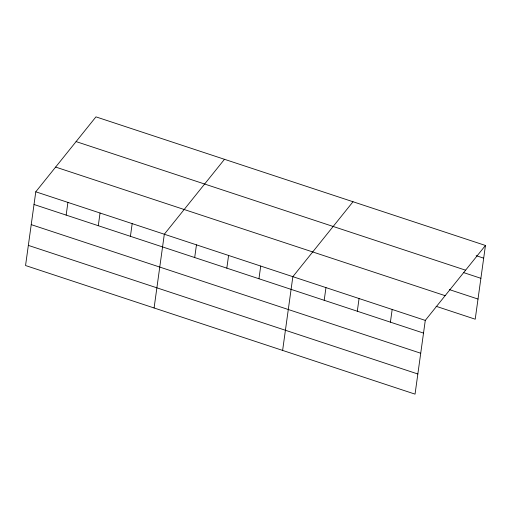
<?xml version="1.0" encoding="UTF-8"?>
<svg xmlns="http://www.w3.org/2000/svg" width="511" height="511" viewBox="0 0 511 511"><rect width="100%" height="100%" fill="white"/><g stroke="black" fill="none" stroke-linecap="round" stroke-linejoin="round"><path stroke-width="0.77" d="M35.783 191.797L25.55 265.535L415.047 394.134L425.28 320.397L485.45 245.465L95.953 116.866L35.783 191.797L425.28 320.397M66.155 215.099L67.918 202.407M98.291 225.709L100.047 213.017M130.42 236.318L132.183 223.626M154.086 307.973L164.318 234.236L224.482 159.304M194.691 257.538L196.454 244.846M226.82 268.147L228.583 255.455M258.956 278.757L260.719 266.065M282.621 350.412L292.854 276.675L353.018 201.743M324.198 300.296L325.961 287.604M357.304 311.231L359.067 298.533M390.41 322.16L392.173 309.462M485.45 245.465L475.217 319.203L436.094 306.287M476.163 255.672L483.687 258.157M76.094 141.592L465.598 270.191M463.586 272.587L480.896 278.303M449.418 289.616L478.015 299.056M55.635 167.071L445.138 295.665M34.02 204.489L423.523 333.089M31.228 224.636L420.725 353.235M28.348 245.389L417.845 373.988"/></g></svg>
